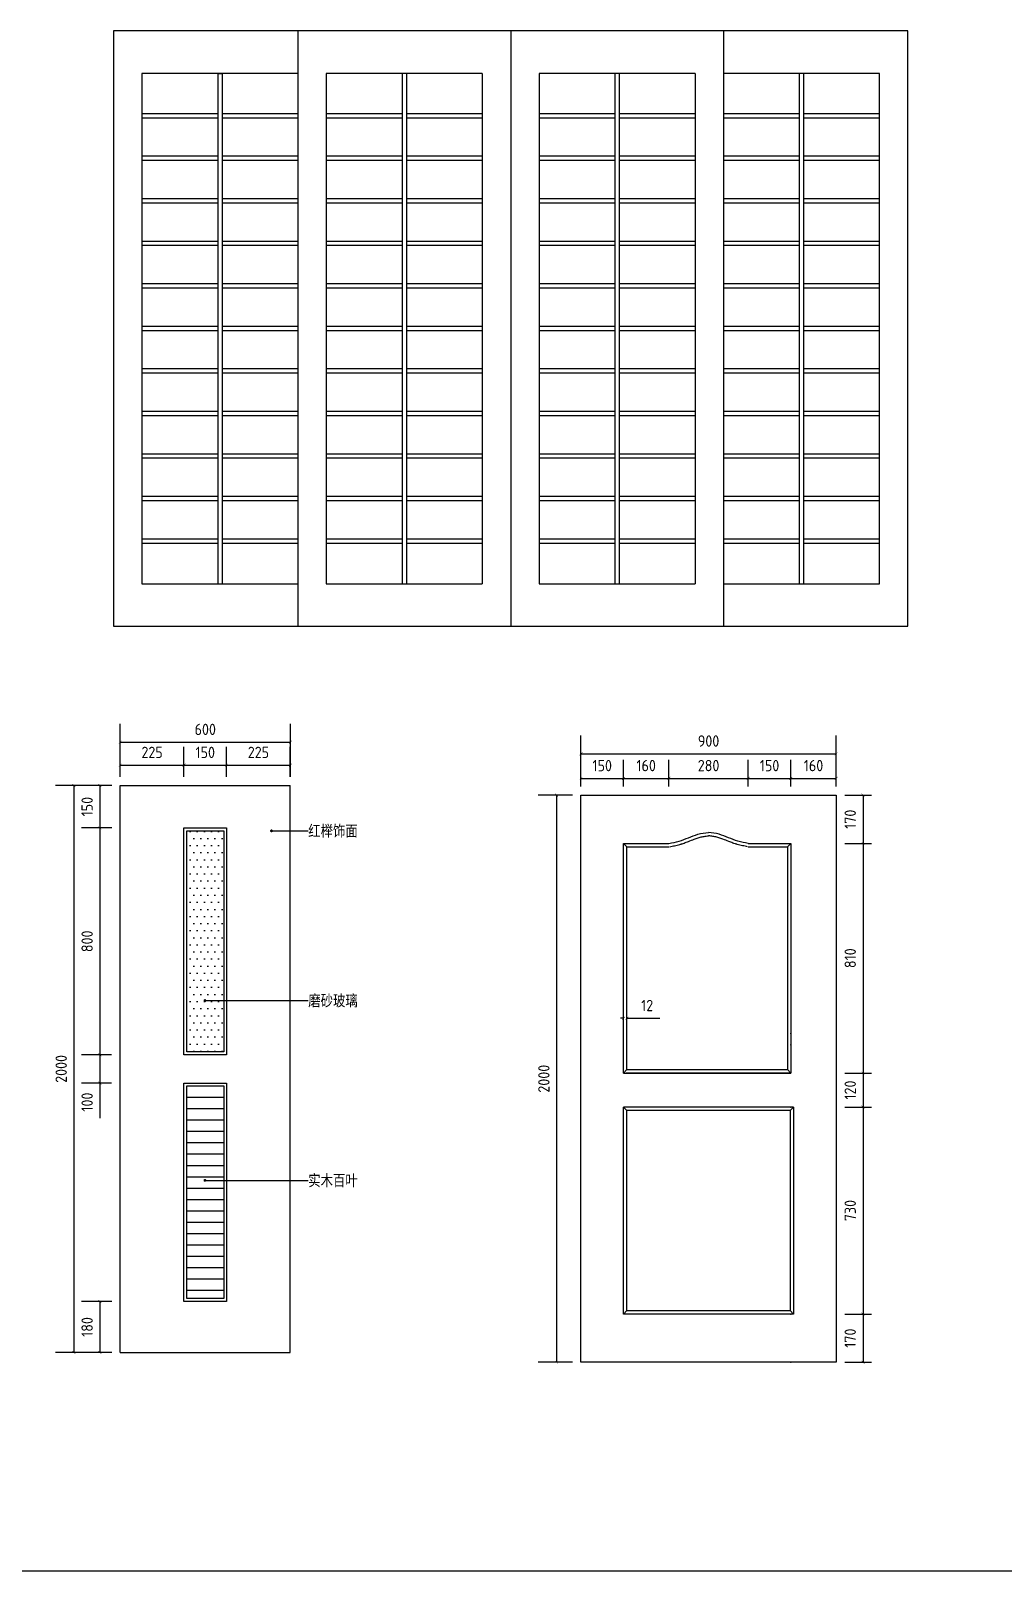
# Model space of a CAD drawing. Extents: x -42728 to 99010, y -18674 to 47645.
# Drawn here: x 17772 to 21200, y -5087 to 345 of the extents above; entities that cross this region are included whole.
import ezdxf
from ezdxf.enums import TextEntityAlignment as Align

# ---------------------------------------------------------------- set-up
doc = ezdxf.new("R2010")
doc.units = 0
doc.header["$LTSCALE"] = 100
doc.header["$MEASUREMENT"] = 0
doc.layers.get('0').update_dxf_attribs({"linetype": 'CONTINUOUS'})
doc.layers.get('DEFPOINTS').update_dxf_attribs({"linetype": 'CONTINUOUS'})
for name, color, linetype in [('00-ELE', 2, 'CONTINUOUS'), ('JIAJU', 7, 'CONTINUOUS'), ('家具', 223, 'CONTINUOUS'), ('标注', 252, 'CONTINUOUS')]:
    doc.layers.add(name, color=color, linetype=linetype)
doc.styles.get("Standard").update_dxf_attribs({"font": 'ISOCP'})
doc.styles.add('仿宋', font='')
doc.styles.get('仿宋').set_extended_font_data('FangSong_GB2312')
doc.dimstyles.new('20', dxfattribs={"dimtxt": 40, "dimasz": 10, "dimexe": 65, "dimexo": 30, "dimgap": 25, "dimtad": 1, "dimdec": 0, "dimdsep": 46, "dimtxsty": 'Standard', "dimblk1": 'ARCHTICK', "dimblk2": 'ARCHTICK', "dimsah": 1, "dimcen": 0.09, "dimclrd": 256, "dimclre": 256, "dimclrt": 256, "dimadec": 0, "dimazin": 0, "dimtfac": 1, "dimtdec": 0, "dimtofl": 0, "dimtmove": 0, "dimatfit": 3, "dimldrblk": 'ARCHTICK', "dimfxl": 1, "dimtolj": 1, "dimarcsym": 0})

# ---------------------------------------------------------------- blocks, each defined once
blk = doc.blocks.new('A$C282A2707')
at = {"layer": 'JIAJU'}
for p, q in [((0, 2100), (0, 0)), ((2800, 2100), (0, 2100)), ((650, 2100), (650, 0)), ((1400, 2100), (1400, 0)), ((2150, 2100), (2150, 0)), ((2800, 0), (2800, 2100)), ((100, 1950), (100, 150)), ((650, 1950), (100, 1950)), ((367.5, 1950), (367.5, 150)), ((367.5, 1950), (382.5, 1950)), ((382.5, 1950), (382.5, 150)), ((750, 1950), (750, 150)), ((1300, 1950), (750, 1950)), ((1017.5, 1950), (1017.5, 150)), ((1032.5, 1950), (1032.5, 150)), ((1300, 1950), (1300, 150)), ((1500, 1950), (1500, 150)), ((2050, 1950), (1500, 1950)), ((1767.5, 1950), (1767.5, 150)), ((1782.5, 1950), (1782.5, 150)), ((2050, 1950), (2050, 150)), ((2700, 1950), (2150, 1950)), ((2417.5, 1950), (2417.5, 150)), ((2432.5, 1950), (2432.5, 150)), ((2700, 150), (2700, 1950)), ((367.5, 1807.5), (100, 1807.5)), ((650, 1807.5), (382.5, 1807.5)), ((1017.5, 1807.5), (750, 1807.5)), ((1300, 1807.5), (1032.5, 1807.5)), ((1767.5, 1807.5), (1500, 1807.5)), ((2050, 1807.5), (1782.5, 1807.5)), ((2417.5, 1807.5), (2150, 1807.5)), ((2700, 1807.5), (2432.5, 1807.5)), ((367.5, 1792.5), (100, 1792.5)), ((650, 1792.5), (382.5, 1792.5)), ((1017.5, 1792.5), (750, 1792.5)), ((1300, 1792.5), (1032.5, 1792.5)), ((1767.5, 1792.5), (1500, 1792.5)), ((2050, 1792.5), (1782.5, 1792.5)), ((2417.5, 1792.5), (2150, 1792.5)), ((2700, 1792.5), (2432.5, 1792.5)), ((367.5, 1657.5), (100, 1657.5)), ((367.5, 1642.5), (100, 1642.5)), ((650, 1657.5), (382.5, 1657.5)), ((650, 1642.5), (382.5, 1642.5)), ((1017.5, 1657.5), (750, 1657.5)), ((1017.5, 1642.5), (750, 1642.5)), ((1300, 1657.5), (1032.5, 1657.5)), ((1300, 1642.5), (1032.5, 1642.5)), ((1767.5, 1657.5), (1500, 1657.5)), ((1767.5, 1642.5), (1500, 1642.5)), ((2050, 1657.5), (1782.5, 1657.5)), ((2050, 1642.5), (1782.5, 1642.5)), ((2417.5, 1657.5), (2150, 1657.5)), ((2417.5, 1642.5), (2150, 1642.5)), ((2700, 1657.5), (2432.5, 1657.5)), ((2700, 1642.5), (2432.5, 1642.5)), ((367.5, 1507.5), (100, 1507.5)), ((367.5, 1492.5), (100, 1492.5)), ((650, 1507.5), (382.5, 1507.5)), ((650, 1492.5), (382.5, 1492.5)), ((1017.5, 1507.5), (750, 1507.5)), ((1017.5, 1492.5), (750, 1492.5)), ((1300, 1507.5), (1032.5, 1507.5)), ((1300, 1492.5), (1032.5, 1492.5)), ((1767.5, 1507.5), (1500, 1507.5)), ((1767.5, 1492.5), (1500, 1492.5)), ((2050, 1507.5), (1782.5, 1507.5)), ((2050, 1492.5), (1782.5, 1492.5)), ((2417.5, 1507.5), (2150, 1507.5)), ((2417.5, 1492.5), (2150, 1492.5)), ((2700, 1507.5), (2432.5, 1507.5)), ((2700, 1492.5), (2432.5, 1492.5)), ((367.5, 1357.5), (100, 1357.5)), ((367.5, 1342.5), (100, 1342.5)), ((650, 1357.5), (382.5, 1357.5)), ((650, 1342.5), (382.5, 1342.5)), ((1017.5, 1357.5), (750, 1357.5)), ((1017.5, 1342.5), (750, 1342.5)), ((1300, 1357.5), (1032.5, 1357.5)), ((1300, 1342.5), (1032.5, 1342.5)), ((1767.5, 1357.5), (1500, 1357.5)), ((1767.5, 1342.5), (1500, 1342.5)), ((2050, 1357.5), (1782.5, 1357.5)), ((2050, 1342.5), (1782.5, 1342.5)), ((2417.5, 1357.5), (2150, 1357.5)), ((2417.5, 1342.5), (2150, 1342.5)), ((2700, 1357.5), (2432.5, 1357.5)), ((2700, 1342.5), (2432.5, 1342.5)), ((367.5, 1207.5), (100, 1207.5)), ((650, 1207.5), (382.5, 1207.5)), ((1017.5, 1207.5), (750, 1207.5)), ((1300, 1207.5), (1032.5, 1207.5)), ((1767.5, 1207.5), (1500, 1207.5)), ((2050, 1207.5), (1782.5, 1207.5)), ((2417.5, 1207.5), (2150, 1207.5)), ((2700, 1207.5), (2432.5, 1207.5)), ((367.5, 1192.5), (100, 1192.5)), ((650, 1192.5), (382.5, 1192.5)), ((1017.5, 1192.5), (750, 1192.5)), ((1300, 1192.5), (1032.5, 1192.5)), ((1767.5, 1192.5), (1500, 1192.5)), ((2050, 1192.5), (1782.5, 1192.5)), ((2417.5, 1192.5), (2150, 1192.5)), ((2700, 1192.5), (2432.5, 1192.5)), ((367.5, 1057.5), (100, 1057.5)), ((367.5, 1042.5), (100, 1042.5)), ((650, 1057.5), (382.5, 1057.5)), ((650, 1042.5), (382.5, 1042.5)), ((1017.5, 1057.5), (750, 1057.5)), ((1017.5, 1042.5), (750, 1042.5)), ((1300, 1057.5), (1032.5, 1057.5)), ((1300, 1042.5), (1032.5, 1042.5)), ((1767.5, 1057.5), (1500, 1057.5)), ((1767.5, 1042.5), (1500, 1042.5)), ((2050, 1057.5), (1782.5, 1057.5)), ((2050, 1042.5), (1782.5, 1042.5)), ((2417.5, 1057.5), (2150, 1057.5)), ((2417.5, 1042.5), (2150, 1042.5)), ((2700, 1057.5), (2432.5, 1057.5)), ((2700, 1042.5), (2432.5, 1042.5)), ((367.5, 907.5), (100, 907.5)), ((367.5, 892.5), (100, 892.5)), ((650, 907.5), (382.5, 907.5)), ((650, 892.5), (382.5, 892.5)), ((1017.5, 907.5), (750, 907.5)), ((1017.5, 892.5), (750, 892.5)), ((1300, 907.5), (1032.5, 907.5)), ((1300, 892.5), (1032.5, 892.5)), ((1767.5, 907.5), (1500, 907.5)), ((1767.5, 892.5), (1500, 892.5)), ((2050, 907.5), (1782.5, 907.5)), ((2050, 892.5), (1782.5, 892.5)), ((2417.5, 907.5), (2150, 907.5)), ((2417.5, 892.5), (2150, 892.5)), ((2700, 907.5), (2432.5, 907.5)), ((2700, 892.5), (2432.5, 892.5)), ((367.5, 757.5), (100, 757.5)), ((367.5, 742.5), (100, 742.5)), ((650, 757.5), (382.5, 757.5)), ((650, 742.5), (382.5, 742.5)), ((1017.5, 757.5), (750, 757.5)), ((1017.5, 742.5), (750, 742.5)), ((1300, 757.5), (1032.5, 757.5)), ((1300, 742.5), (1032.5, 742.5)), ((1767.5, 757.5), (1500, 757.5)), ((1767.5, 742.5), (1500, 742.5)), ((2050, 757.5), (1782.5, 757.5)), ((2050, 742.5), (1782.5, 742.5)), ((2417.5, 757.5), (2150, 757.5)), ((2417.5, 742.5), (2150, 742.5)), ((2700, 757.5), (2432.5, 757.5)), ((2700, 742.5), (2432.5, 742.5)), ((367.5, 607.5), (100, 607.5)), ((650, 607.5), (382.5, 607.5)), ((1017.5, 607.5), (750, 607.5)), ((1300, 607.5), (1032.5, 607.5)), ((1767.5, 607.5), (1500, 607.5)), ((2050, 607.5), (1782.5, 607.5)), ((2417.5, 607.5), (2150, 607.5)), ((2700, 607.5), (2432.5, 607.5)), ((367.5, 592.5), (100, 592.5)), ((650, 592.5), (382.5, 592.5)), ((1017.5, 592.5), (750, 592.5)), ((1300, 592.5), (1032.5, 592.5)), ((1767.5, 592.5), (1500, 592.5)), ((2050, 592.5), (1782.5, 592.5)), ((2417.5, 592.5), (2150, 592.5)), ((2700, 592.5), (2432.5, 592.5)), ((367.5, 457.5), (100, 457.5)), ((367.5, 442.5), (100, 442.5)), ((650, 457.5), (382.5, 457.5)), ((650, 442.5), (382.5, 442.5)), ((1017.5, 457.5), (750, 457.5)), ((1017.5, 442.5), (750, 442.5)), ((1300, 457.5), (1032.5, 457.5)), ((1300, 442.5), (1032.5, 442.5)), ((1767.5, 457.5), (1500, 457.5)), ((1767.5, 442.5), (1500, 442.5)), ((2050, 457.5), (1782.5, 457.5)), ((2050, 442.5), (1782.5, 442.5)), ((2417.5, 457.5), (2150, 457.5)), ((2417.5, 442.5), (2150, 442.5)), ((2700, 457.5), (2432.5, 457.5)), ((2700, 442.5), (2432.5, 442.5)), ((367.5, 307.5), (100, 307.5)), ((367.5, 292.5), (100, 292.5)), ((650, 307.5), (382.5, 307.5)), ((650, 292.5), (382.5, 292.5)), ((1017.5, 307.5), (750, 307.5)), ((1017.5, 292.5), (750, 292.5)), ((1300, 307.5), (1032.5, 307.5)), ((1300, 292.5), (1032.5, 292.5)), ((1767.5, 307.5), (1500, 307.5)), ((1767.5, 292.5), (1500, 292.5)), ((2050, 307.5), (1782.5, 307.5)), ((2050, 292.5), (1782.5, 292.5)), ((2417.5, 307.5), (2150, 307.5)), ((2417.5, 292.5), (2150, 292.5)), ((2700, 307.5), (2432.5, 307.5)), ((2700, 292.5), (2432.5, 292.5)), ((100, 150), (650, 150)), ((750, 150), (1300, 150)), ((1500, 150), (2050, 150)), ((2150, 150), (2700, 150)), ((0, 0), (2800, 0))]:
    blk.add_line(p, q, dxfattribs=at)
blk = doc.blocks.new('_ARCHTICK')
at = {"color": 0, "linetype": 'ByBlock', "const_width": 0.15}
blk.add_lwpolyline([(-0.5, -0.5), (0.5, 0.5)], dxfattribs=at)
blk = doc.blocks.new('*D1692')
at = {"layer": 'DEFPOINTS', "color": 0, "transparency": 16777216}
for p in [(68601.4, 14379.2), (68001.4, 14226.8), (68601.4, 14226.8)]:
    blk.add_point(p, dxfattribs=at)
at = {"layer": '标注', "lineweight": -2, "transparency": 16777216}
for p, q in [((68001.4, 14256.8), (68001.4, 14444.2)), ((68601.4, 14256.8), (68601.4, 14444.2)), ((68001.4, 14379.2), (68601.4, 14379.2))]:
    blk.add_line(p, q, dxfattribs=at)
at = {"layer": '标注', "lineweight": -2, "transparency": 16777216, "xscale": 10, "yscale": 10, "zscale": 10, "rotation": 180}
blk.add_blockref('_ARCHTICK', (68001.4, 14379.2), dxfattribs=at)
at = {"layer": '标注', "lineweight": -2, "transparency": 16777216, "xscale": 10, "yscale": 10, "zscale": 10}
blk.add_blockref('_ARCHTICK', (68601.4, 14379.2), dxfattribs=at)
at = {"layer": '标注', "transparency": 16777216, "insert": (68301.4, 14424.2), "char_height": 40, "attachment_point": 5}
blk.add_mtext('\\A1;600', dxfattribs=at)
blk = doc.blocks.new('*D1685')
at = {"layer": 'DEFPOINTS', "color": 0, "transparency": 16777216}
for p in [(68001.4, 14226.8), (67838.5, 12226.8), (68001.4, 12226.8)]:
    blk.add_point(p, dxfattribs=at)
at = {"layer": '标注', "lineweight": -2, "transparency": 16777216}
for p, q in [((67971.4, 14226.8), (67773.5, 14226.8)), ((67838.5, 14226.8), (67838.5, 12226.8)), ((67971.4, 12226.8), (67773.5, 12226.8))]:
    blk.add_line(p, q, dxfattribs=at)
at = {"layer": '标注', "lineweight": -2, "transparency": 16777216, "xscale": 10, "yscale": 10, "zscale": 10}
for p, rotation in [((67838.5, 14226.8), 90), ((67838.5, 12226.8), 270)]:
    blk.add_blockref('_ARCHTICK', p, dxfattribs=dict(at, rotation=rotation))
at = {"layer": '标注', "transparency": 16777216, "insert": (67793.5, 13226.8), "char_height": 40, "attachment_point": 5, "rotation": 90}
blk.add_mtext('\\A1;2000', dxfattribs=at)
blk = doc.blocks.new('*D1690')
at = {"layer": 'DEFPOINTS', "color": 0, "transparency": 16777216}
for p in [(68001.4, 12406.8), (67929.8, 12226.8), (68001.4, 12226.8)]:
    blk.add_point(p, dxfattribs=at)
at = {"layer": '标注', "lineweight": -2, "transparency": 16777216}
for p, q in [((67971.4, 12406.8), (67864.8, 12406.8)), ((67929.8, 12406.8), (67929.8, 12226.8)), ((67971.4, 12226.8), (67864.8, 12226.8))]:
    blk.add_line(p, q, dxfattribs=at)
at = {"layer": '标注', "lineweight": -2, "transparency": 16777216, "xscale": 10, "yscale": 10, "zscale": 10}
for p, rotation in [((67929.8, 12406.8), 90), ((67929.8, 12226.8), 270)]:
    blk.add_blockref('_ARCHTICK', p, dxfattribs=dict(at, rotation=rotation))
at = {"layer": '标注', "transparency": 16777216, "insert": (67884.8, 12316.8), "char_height": 40, "attachment_point": 5, "rotation": 90}
blk.add_mtext('\\A1;180', dxfattribs=at)
blk = doc.blocks.new('*D1785')
at = {"linetype": 'ByBlock', "transparency": 16777216}
for p, q in [((1920.8, 1944.7), (1920.8, 1144.7)), ((1962.3, 1144.7), (1855.8, 1144.7))]:
    blk.add_line(p, q, dxfattribs=at)
at = {"layer": 'DEFPOINTS', "color": 0, "linetype": 'ByBlock', "transparency": 16777216}
for p in [(1992.3, 1944.7), (1920.8, 1144.7), (1992.3, 1144.7)]:
    blk.add_point(p, dxfattribs=at)
at = {"linetype": 'ByBlock', "transparency": 16777216, "xscale": 10, "yscale": 10, "zscale": 10}
for p, rotation in [((1920.8, 1944.7), 90), ((1920.8, 1144.7), 270)]:
    blk.add_blockref('_ARCHTICK', p, dxfattribs=dict(at, rotation=rotation))
at = {"linetype": 'ByBlock', "transparency": 16777216, "insert": (1875.8, 1544.7), "char_height": 40, "attachment_point": 5, "rotation": 90}
blk.add_mtext('\\A1;800', dxfattribs=at)
blk = doc.blocks.new('*D1786')
at = {"linetype": 'ByBlock', "transparency": 16777216}
for p, q in [((1920.8, 1144.7), (1920.8, 1044.7)), ((1962.3, 1044.7), (1855.8, 1044.7)), ((1920.8, 1044.7), (1920.8, 920.7))]:
    blk.add_line(p, q, dxfattribs=at)
at = {"layer": 'DEFPOINTS', "color": 0, "linetype": 'ByBlock', "transparency": 16777216}
for p in [(1992.3, 1144.7), (1920.8, 1044.7), (1992.3, 1044.7)]:
    blk.add_point(p, dxfattribs=at)
at = {"linetype": 'ByBlock', "transparency": 16777216, "xscale": 10, "yscale": 10, "zscale": 10}
for p, rotation in [((1920.8, 1144.7), 90), ((1920.8, 1044.7), 270)]:
    blk.add_blockref('_ARCHTICK', p, dxfattribs=dict(at, rotation=rotation))
at = {"linetype": 'ByBlock', "transparency": 16777216, "insert": (1875.8, 977.7), "char_height": 40, "attachment_point": 5, "rotation": 90}
blk.add_mtext('\\A1;100', dxfattribs=at)
blk = doc.blocks.new('*D1693')
at = {"layer": 'DEFPOINTS', "color": 0, "transparency": 16777216}
for p in [(68226.4, 14298.1), (68001.4, 14226.8), (68226.4, 14226.8)]:
    blk.add_point(p, dxfattribs=at)
at = {"layer": '标注', "lineweight": -2, "transparency": 16777216}
for p, q in [((68001.4, 14256.8), (68001.4, 14363.1)), ((68226.4, 14256.8), (68226.4, 14363.1)), ((68001.4, 14298.1), (68226.4, 14298.1))]:
    blk.add_line(p, q, dxfattribs=at)
at = {"layer": '标注', "lineweight": -2, "transparency": 16777216, "xscale": 10, "yscale": 10, "zscale": 10, "rotation": 180}
blk.add_blockref('_ARCHTICK', (68001.4, 14298.1), dxfattribs=at)
at = {"layer": '标注', "lineweight": -2, "transparency": 16777216, "xscale": 10, "yscale": 10, "zscale": 10}
blk.add_blockref('_ARCHTICK', (68226.4, 14298.1), dxfattribs=at)
at = {"layer": '标注', "transparency": 16777216, "insert": (68113.9, 14343.1), "char_height": 40, "attachment_point": 5}
blk.add_mtext('\\A1;225', dxfattribs=at)
blk = doc.blocks.new('*D1691')
at = {"layer": 'DEFPOINTS', "color": 0, "transparency": 16777216}
for p in [(68001.4, 14226.8), (67929.8, 14076.8), (68001.4, 14076.8)]:
    blk.add_point(p, dxfattribs=at)
at = {"layer": '标注', "lineweight": -2, "transparency": 16777216}
for p, q in [((67971.4, 14226.8), (67864.8, 14226.8)), ((67929.8, 14226.8), (67929.8, 14076.8)), ((67971.4, 14076.8), (67864.8, 14076.8))]:
    blk.add_line(p, q, dxfattribs=at)
at = {"layer": '标注', "lineweight": -2, "transparency": 16777216, "xscale": 10, "yscale": 10, "zscale": 10}
for p, rotation in [((67929.8, 14226.8), 90), ((67929.8, 14076.8), 270)]:
    blk.add_blockref('_ARCHTICK', p, dxfattribs=dict(at, rotation=rotation))
at = {"layer": '标注', "transparency": 16777216, "insert": (67884.8, 14151.8), "char_height": 40, "attachment_point": 5, "rotation": 90}
blk.add_mtext('\\A1;150', dxfattribs=at)
blk = doc.blocks.new('*D1787')
at = {"linetype": 'ByBlock', "transparency": 16777216}
for p, q in [((2367.3, 2124.7), (2367.3, 2231)), ((2217.3, 2166), (2367.3, 2166))]:
    blk.add_line(p, q, dxfattribs=at)
at = {"layer": 'DEFPOINTS', "color": 0, "linetype": 'ByBlock', "transparency": 16777216}
for p in [(2367.3, 2166), (2217.3, 2094.7), (2367.3, 2094.7)]:
    blk.add_point(p, dxfattribs=at)
at = {"linetype": 'ByBlock', "transparency": 16777216, "xscale": 10, "yscale": 10, "zscale": 10, "rotation": 180}
blk.add_blockref('_ARCHTICK', (2217.3, 2166), dxfattribs=at)
at = {"linetype": 'ByBlock', "transparency": 16777216, "xscale": 10, "yscale": 10, "zscale": 10}
blk.add_blockref('_ARCHTICK', (2367.3, 2166), dxfattribs=at)
at = {"linetype": 'ByBlock', "transparency": 16777216, "insert": (2292.3, 2211), "char_height": 40, "attachment_point": 5}
blk.add_mtext('\\A1;150', dxfattribs=at)
blk = doc.blocks.new('*D1788')
at = {"linetype": 'ByBlock', "transparency": 16777216}
for p, q in [((2592.3, 2124.7), (2592.3, 2231)), ((2367.3, 2166), (2592.3, 2166))]:
    blk.add_line(p, q, dxfattribs=at)
at = {"layer": 'DEFPOINTS', "color": 0, "linetype": 'ByBlock', "transparency": 16777216}
for p in [(2592.3, 2166), (2367.3, 2094.7), (2592.3, 2094.7)]:
    blk.add_point(p, dxfattribs=at)
at = {"linetype": 'ByBlock', "transparency": 16777216, "xscale": 10, "yscale": 10, "zscale": 10, "rotation": 180}
blk.add_blockref('_ARCHTICK', (2367.3, 2166), dxfattribs=at)
at = {"linetype": 'ByBlock', "transparency": 16777216, "xscale": 10, "yscale": 10, "zscale": 10}
blk.add_blockref('_ARCHTICK', (2592.3, 2166), dxfattribs=at)
at = {"linetype": 'ByBlock', "transparency": 16777216, "insert": (2479.8, 2211), "char_height": 40, "attachment_point": 5}
blk.add_mtext('\\A1;225', dxfattribs=at)
blk = doc.blocks.new('*D1670')
at = {"linetype": 'ByBlock', "transparency": 16777216}
for p, q in [((-56554.4, 319.8), (-56675.1, 319.8)), ((-56610.1, 319.8), (-56610.1, -1680.2)), ((-56554.4, -1680.2), (-56675.1, -1680.2))]:
    blk.add_line(p, q, dxfattribs=at)
at = {"layer": 'DEFPOINTS', "color": 0, "linetype": 'ByBlock', "transparency": 16777216}
for p in [(-56524.4, 319.8), (-56610.1, -1680.2), (-56524.4, -1680.2)]:
    blk.add_point(p, dxfattribs=at)
at = {"linetype": 'ByBlock', "transparency": 16777216, "xscale": 10, "yscale": 10, "zscale": 10}
for p, rotation in [((-56610.1, 319.8), 90), ((-56610.1, -1680.2), 270)]:
    blk.add_blockref('_ARCHTICK', p, dxfattribs=dict(at, rotation=rotation))
at = {"linetype": 'ByBlock', "transparency": 16777216, "insert": (-56655.1, -680.2), "char_height": 40, "attachment_point": 5, "rotation": 90}
blk.add_mtext('\\A1;2000', dxfattribs=at)
blk = doc.blocks.new('*D1753')
at = {"linetype": 'ByBlock', "transparency": 16777216}
for p, q in [((1080.7, 905.5), (1175.2, 905.5)), ((1145.2, 905.5), (1145.2, 175.5)), ((1080.7, 175.5), (1175.2, 175.5))]:
    blk.add_line(p, q, dxfattribs=at)
at = {"layer": 'DEFPOINTS', "color": 0, "linetype": 'ByBlock', "transparency": 16777216}
for p in [(1050.7, 905.5), (1050.7, 175.5), (1145.2, 175.5)]:
    blk.add_point(p, dxfattribs=at)
at = {"linetype": 'ByBlock', "transparency": 16777216, "xscale": 10, "yscale": 10, "zscale": 10}
for p, rotation in [((1145.2, 905.5), 90), ((1145.2, 175.5), 270)]:
    blk.add_blockref('_ARCHTICK', p, dxfattribs=dict(at, rotation=rotation))
at = {"linetype": 'ByBlock', "transparency": 16777216, "insert": (1100.2, 540.5), "char_height": 40, "attachment_point": 5, "rotation": 90}
blk.add_mtext('\\A1;730', dxfattribs=at)
blk = doc.blocks.new('*D1754')
at = {"linetype": 'ByBlock', "transparency": 16777216}
for p, q in [((1080.7, 175.5), (1175.2, 175.5)), ((1145.2, 175.5), (1145.2, 5.5)), ((1080.7, 5.5), (1175.2, 5.5))]:
    blk.add_line(p, q, dxfattribs=at)
at = {"layer": 'DEFPOINTS', "color": 0, "linetype": 'ByBlock', "transparency": 16777216}
for p in [(1050.7, 175.5), (1050.7, 5.5), (1145.2, 5.5)]:
    blk.add_point(p, dxfattribs=at)
at = {"linetype": 'ByBlock', "transparency": 16777216, "xscale": 10, "yscale": 10, "zscale": 10}
for p, rotation in [((1145.2, 175.5), 90), ((1145.2, 5.5), 270)]:
    blk.add_blockref('_ARCHTICK', p, dxfattribs=dict(at, rotation=rotation))
at = {"linetype": 'ByBlock', "transparency": 16777216, "insert": (1100.2, 90.5), "char_height": 40, "attachment_point": 5, "rotation": 90}
blk.add_mtext('\\A1;170', dxfattribs=at)
blk = doc.blocks.new('*D1755')
at = {"linetype": 'ByBlock', "transparency": 16777216}
for p, q in [((1080.7, 1835.5), (1175.2, 1835.5)), ((1145.2, 1835.5), (1145.2, 1025.5)), ((1080.7, 1025.5), (1175.2, 1025.5))]:
    blk.add_line(p, q, dxfattribs=at)
at = {"layer": 'DEFPOINTS', "color": 0, "linetype": 'ByBlock', "transparency": 16777216}
for p in [(1050.7, 1835.5), (1050.7, 1025.5), (1145.2, 1025.5)]:
    blk.add_point(p, dxfattribs=at)
at = {"linetype": 'ByBlock', "transparency": 16777216, "xscale": 10, "yscale": 10, "zscale": 10}
for p, rotation in [((1145.2, 1835.5), 90), ((1145.2, 1025.5), 270)]:
    blk.add_blockref('_ARCHTICK', p, dxfattribs=dict(at, rotation=rotation))
at = {"linetype": 'ByBlock', "transparency": 16777216, "insert": (1100.2, 1430.5), "char_height": 40, "attachment_point": 5, "rotation": 90}
blk.add_mtext('\\A1;810', dxfattribs=at)
blk = doc.blocks.new('*D1756')
at = {"linetype": 'ByBlock', "transparency": 16777216}
for p, q in [((300.7, 1207.5), (300.7, 1283.6)), ((312.7, 1207.5), (312.7, 1283.6)), ((300.7, 1218.6), (290.7, 1218.6)), ((312.7, 1218.6), (428.6, 1218.6))]:
    blk.add_line(p, q, dxfattribs=at)
at = {"layer": 'DEFPOINTS', "color": 0, "linetype": 'ByBlock', "transparency": 16777216}
for p in [(312.7, 1218.6), (300.7, 1177.5), (312.7, 1177.5)]:
    blk.add_point(p, dxfattribs=at)
at = {"linetype": 'ByBlock', "transparency": 16777216, "xscale": 10, "yscale": 10, "zscale": 10}
blk.add_blockref('_ARCHTICK', (300.7, 1218.6), dxfattribs=at)
at = {"linetype": 'ByBlock', "transparency": 16777216, "xscale": 10, "yscale": 10, "zscale": 10, "rotation": 180}
blk.add_blockref('_ARCHTICK', (312.7, 1218.6), dxfattribs=at)
at = {"linetype": 'ByBlock', "transparency": 16777216, "insert": (384.4, 1263.6), "char_height": 40, "attachment_point": 5}
blk.add_mtext('\\A1;12', dxfattribs=at)
blk = doc.blocks.new('*D1757')
at = {"linetype": 'ByBlock', "transparency": 16777216}
for p, q in [((1080.7, 1025.5), (1175.2, 1025.5)), ((1145.2, 1025.5), (1145.2, 905.5)), ((1080.7, 905.5), (1175.2, 905.5))]:
    blk.add_line(p, q, dxfattribs=at)
at = {"layer": 'DEFPOINTS', "color": 0, "linetype": 'ByBlock', "transparency": 16777216}
for p in [(1050.7, 1025.5), (1050.7, 905.5), (1145.2, 905.5)]:
    blk.add_point(p, dxfattribs=at)
at = {"linetype": 'ByBlock', "transparency": 16777216, "xscale": 10, "yscale": 10, "zscale": 10}
for p, rotation in [((1145.2, 1025.5), 90), ((1145.2, 905.5), 270)]:
    blk.add_blockref('_ARCHTICK', p, dxfattribs=dict(at, rotation=rotation))
at = {"linetype": 'ByBlock', "transparency": 16777216, "insert": (1100.2, 965.5), "char_height": 40, "attachment_point": 5, "rotation": 90}
blk.add_mtext('\\A1;120', dxfattribs=at)
blk = doc.blocks.new('*D1668')
at = {"linetype": 'ByBlock', "transparency": 16777216}
for p, q in [((-56524.4, 349.8), (-56524.4, 443.9)), ((-56374.4, 349.8), (-56374.4, 443.9)), ((-56524.4, 378.9), (-56374.4, 378.9))]:
    blk.add_line(p, q, dxfattribs=at)
at = {"layer": 'DEFPOINTS', "color": 0, "linetype": 'ByBlock', "transparency": 16777216}
for p in [(-56374.4, 378.9), (-56524.4, 319.8), (-56374.4, 319.8)]:
    blk.add_point(p, dxfattribs=at)
at = {"linetype": 'ByBlock', "transparency": 16777216, "xscale": 10, "yscale": 10, "zscale": 10, "rotation": 180}
blk.add_blockref('_ARCHTICK', (-56524.4, 378.9), dxfattribs=at)
at = {"linetype": 'ByBlock', "transparency": 16777216, "xscale": 10, "yscale": 10, "zscale": 10}
blk.add_blockref('_ARCHTICK', (-56374.4, 378.9), dxfattribs=at)
at = {"linetype": 'ByBlock', "transparency": 16777216, "insert": (-56449.4, 423.9), "char_height": 40, "attachment_point": 5}
blk.add_mtext('\\A1;150', dxfattribs=at)
blk = doc.blocks.new('*D1758')
at = {"linetype": 'ByBlock', "transparency": 16777216}
for p, q in [((460.7, 2035.5), (460.7, 2129.7)), ((300.7, 2064.7), (460.7, 2064.7))]:
    blk.add_line(p, q, dxfattribs=at)
at = {"layer": 'DEFPOINTS', "color": 0, "linetype": 'ByBlock', "transparency": 16777216}
for p in [(460.7, 2064.7), (300.7, 2005.5), (460.7, 2005.5)]:
    blk.add_point(p, dxfattribs=at)
at = {"linetype": 'ByBlock', "transparency": 16777216, "xscale": 10, "yscale": 10, "zscale": 10, "rotation": 180}
blk.add_blockref('_ARCHTICK', (300.7, 2064.7), dxfattribs=at)
at = {"linetype": 'ByBlock', "transparency": 16777216, "xscale": 10, "yscale": 10, "zscale": 10}
blk.add_blockref('_ARCHTICK', (460.7, 2064.7), dxfattribs=at)
at = {"linetype": 'ByBlock', "transparency": 16777216, "insert": (380.7, 2109.7), "char_height": 40, "attachment_point": 5}
blk.add_mtext('\\A1;160', dxfattribs=at)
blk = doc.blocks.new('*D1669')
at = {"linetype": 'ByBlock', "transparency": 16777216}
for p, q in [((-56524.4, 349.8), (-56524.4, 530.7)), ((-55624.4, 349.8), (-55624.4, 530.7)), ((-56524.4, 465.7), (-55624.4, 465.7))]:
    blk.add_line(p, q, dxfattribs=at)
at = {"layer": 'DEFPOINTS', "color": 0, "linetype": 'ByBlock', "transparency": 16777216}
for p in [(-55624.4, 465.7), (-56524.4, 319.8), (-55624.4, 319.8)]:
    blk.add_point(p, dxfattribs=at)
at = {"linetype": 'ByBlock', "transparency": 16777216, "xscale": 10, "yscale": 10, "zscale": 10, "rotation": 180}
blk.add_blockref('_ARCHTICK', (-56524.4, 465.7), dxfattribs=at)
at = {"linetype": 'ByBlock', "transparency": 16777216, "xscale": 10, "yscale": 10, "zscale": 10}
blk.add_blockref('_ARCHTICK', (-55624.4, 465.7), dxfattribs=at)
at = {"linetype": 'ByBlock', "transparency": 16777216, "insert": (-56074.4, 510.7), "char_height": 40, "attachment_point": 5}
blk.add_mtext('\\A1;900', dxfattribs=at)
blk = doc.blocks.new('*D1759')
at = {"linetype": 'ByBlock', "transparency": 16777216}
for p, q in [((740.7, 2035.5), (740.7, 2129.7)), ((460.7, 2064.7), (740.7, 2064.7))]:
    blk.add_line(p, q, dxfattribs=at)
at = {"layer": 'DEFPOINTS', "color": 0, "linetype": 'ByBlock', "transparency": 16777216}
for p in [(740.7, 2064.7), (460.7, 2005.5), (740.7, 2005.5)]:
    blk.add_point(p, dxfattribs=at)
at = {"linetype": 'ByBlock', "transparency": 16777216, "xscale": 10, "yscale": 10, "zscale": 10, "rotation": 180}
blk.add_blockref('_ARCHTICK', (460.7, 2064.7), dxfattribs=at)
at = {"linetype": 'ByBlock', "transparency": 16777216, "xscale": 10, "yscale": 10, "zscale": 10}
blk.add_blockref('_ARCHTICK', (740.7, 2064.7), dxfattribs=at)
at = {"linetype": 'ByBlock', "transparency": 16777216, "insert": (600.7, 2109.7), "char_height": 40, "attachment_point": 5}
blk.add_mtext('\\A1;280', dxfattribs=at)
blk = doc.blocks.new('*D1760')
at = {"linetype": 'ByBlock', "transparency": 16777216}
for p, q in [((890.7, 2035.5), (890.7, 2129.7)), ((740.7, 2064.7), (890.7, 2064.7))]:
    blk.add_line(p, q, dxfattribs=at)
at = {"layer": 'DEFPOINTS', "color": 0, "linetype": 'ByBlock', "transparency": 16777216}
for p in [(890.7, 2064.7), (740.7, 2005.5), (890.7, 2005.5)]:
    blk.add_point(p, dxfattribs=at)
at = {"linetype": 'ByBlock', "transparency": 16777216, "xscale": 10, "yscale": 10, "zscale": 10, "rotation": 180}
blk.add_blockref('_ARCHTICK', (740.7, 2064.7), dxfattribs=at)
at = {"linetype": 'ByBlock', "transparency": 16777216, "xscale": 10, "yscale": 10, "zscale": 10}
blk.add_blockref('_ARCHTICK', (890.7, 2064.7), dxfattribs=at)
at = {"linetype": 'ByBlock', "transparency": 16777216, "insert": (815.7, 2109.7), "char_height": 40, "attachment_point": 5}
blk.add_mtext('\\A1;150', dxfattribs=at)
blk = doc.blocks.new('*D1761')
at = {"linetype": 'ByBlock', "transparency": 16777216}
for p, q in [((1050.7, 2035.5), (1050.7, 2129.7)), ((890.7, 2064.7), (1050.7, 2064.7))]:
    blk.add_line(p, q, dxfattribs=at)
at = {"layer": 'DEFPOINTS', "color": 0, "linetype": 'ByBlock', "transparency": 16777216}
for p in [(1050.7, 2064.7), (890.7, 2005.5), (1050.7, 2005.5)]:
    blk.add_point(p, dxfattribs=at)
at = {"linetype": 'ByBlock', "transparency": 16777216, "xscale": 10, "yscale": 10, "zscale": 10, "rotation": 180}
blk.add_blockref('_ARCHTICK', (890.7, 2064.7), dxfattribs=at)
at = {"linetype": 'ByBlock', "transparency": 16777216, "xscale": 10, "yscale": 10, "zscale": 10}
blk.add_blockref('_ARCHTICK', (1050.7, 2064.7), dxfattribs=at)
at = {"linetype": 'ByBlock', "transparency": 16777216, "insert": (970.7, 2109.7), "char_height": 40, "attachment_point": 5}
blk.add_mtext('\\A1;160', dxfattribs=at)
blk = doc.blocks.new('*D1762')
at = {"linetype": 'ByBlock', "transparency": 16777216}
for p, q in [((1080.7, 2005.5), (1175.2, 2005.5)), ((1145.2, 2005.5), (1145.2, 1835.5)), ((1080.7, 1835.5), (1175.2, 1835.5))]:
    blk.add_line(p, q, dxfattribs=at)
at = {"layer": 'DEFPOINTS', "color": 0, "linetype": 'ByBlock', "transparency": 16777216}
for p in [(1050.7, 2005.5), (1050.7, 1835.5), (1145.2, 1835.5)]:
    blk.add_point(p, dxfattribs=at)
at = {"linetype": 'ByBlock', "transparency": 16777216, "xscale": 10, "yscale": 10, "zscale": 10}
for p, rotation in [((1145.2, 2005.5), 90), ((1145.2, 1835.5), 270)]:
    blk.add_blockref('_ARCHTICK', p, dxfattribs=dict(at, rotation=rotation))
at = {"linetype": 'ByBlock', "transparency": 16777216, "insert": (1100.2, 1920.5), "char_height": 40, "attachment_point": 5, "rotation": 90}
blk.add_mtext('\\A1;170', dxfattribs=at)
blk = doc.blocks.new('A$C18470BA1')
at = {"layer": '家具'}
for p, q in [((150.7, 5.5), (150.7, 2005.5)), ((150.7, 2005.5), (1050.7, 2005.5)), ((1050.7, 2005.5), (1050.7, 5.5)), ((1050.7, 5.5), (150.7, 5.5))]:
    blk.add_line(p, q, dxfattribs=at)
at = {"layer": '家具', "color": 9}
for p, q in [((300.7, 1025.5), (300.7, 1835.5)), ((300.7, 1025.5), (300.7, 1835.5)), ((300.7, 1835.5), (460.7, 1835.5)), ((312.7, 1823.5), (300.7, 1835.5)), ((312.7, 1037.5), (312.7, 1823.5)), ((312.7, 1823.5), (460.7, 1823.5)), ((740.7, 1835.5), (890.7, 1835.5)), ((740.7, 1823.5), (878.7, 1823.5)), ((890.7, 1835.5), (878.7, 1823.5)), ((878.7, 1823.5), (878.7, 1037.5)), ((890.7, 1835.5), (890.7, 1025.5)), ((312.7, 1037.5), (300.7, 1025.5)), ((312.7, 1037.5), (878.7, 1037.5)), ((878.7, 1037.5), (890.7, 1025.5)), ((300.7, 1025.5), (890.7, 1025.5)), ((310.7, 1025.5), (890.7, 1025.5)), ((890.7, 1025.5), (310.7, 1025.5)), ((300.7, 175.5), (300.7, 905.5)), ((300.7, 175.5), (300.7, 905.5)), ((900.7, 905.5), (300.7, 905.5)), ((300.7, 905.5), (312.7, 893.5)), ((312.7, 187.5), (312.7, 893.5)), ((888.7, 893.5), (312.7, 893.5)), ((900.7, 905.5), (888.7, 893.5)), ((888.7, 893.5), (888.7, 187.5)), ((900.7, 905.5), (900.7, 175.5)), ((900.7, 905.5), (900.7, 175.5)), ((312.7, 187.5), (300.7, 175.5)), ((900.7, 175.5), (300.7, 175.5)), ((312.7, 187.5), (888.7, 187.5)), ((888.7, 187.5), (900.7, 175.5))]:
    blk.add_line(p, q, dxfattribs=at)
for points, knots in [([(460.7, 1835.5), (473, 1837.8), (508.4, 1844.3), (552, 1866.3), (588.2, 1873.5), (600.7, 1873.5)], [0, 0, 0, 0, 37.339011, 107.672677, 145.516987, 145.516987, 145.516987, 145.516987]), ([(462.9, 1823.7), (468.9, 1824.8), (475, 1825.9), (487.3, 1828.5), (493.5, 1829.9), (501, 1832.1), (502.3, 1832.4), (504.8, 1833.2), (506.1, 1833.6), (509.9, 1834.9), (512.4, 1835.7), (519.9, 1838.4), (524.7, 1840.2), (536.6, 1844.9), (543.4, 1847.6), (555, 1852), (559.7, 1853.6), (569.1, 1856.6), (573.9, 1857.9), (583.3, 1859.9), (587.9, 1860.7), (595.2, 1861.4), (597.9, 1861.5), (600.6, 1861.5)], [0, 0, 0, 0, 18.25607, 18.25607, 36.51214, 36.51214, 40.335565, 40.335565, 44.158989, 44.158989, 51.805838, 51.805838, 67.099537, 67.099537, 89.483818, 89.483818, 105.048298, 105.048298, 120.610428, 120.610428, 136.172558, 136.172558, 145.516987, 145.516987, 145.516987, 145.516987]), ([(740.7, 1835.5), (728.4, 1837.8), (693, 1844.3), (649.4, 1866.3), (613.2, 1873.5), (600.7, 1873.5)], [0, 0, 0, 0, 37.339011, 107.672677, 145.516987, 145.516987, 145.516987, 145.516987]), ([(738.5, 1823.7), (732.5, 1824.8), (726.4, 1825.9), (714.1, 1828.5), (707.9, 1829.9), (700.4, 1832.1), (699.2, 1832.4), (696.6, 1833.2), (695.3, 1833.6), (691.5, 1834.9), (689, 1835.7), (681.5, 1838.4), (676.7, 1840.2), (664.9, 1844.9), (658, 1847.6), (646.4, 1852), (641.7, 1853.6), (632.3, 1856.6), (627.6, 1857.9), (618.2, 1859.9), (613.5, 1860.7), (606.2, 1861.4), (603.5, 1861.5), (600.8, 1861.5)], [0, 0, 0, 0, 18.25607, 18.25607, 36.51214, 36.51214, 40.335565, 40.335565, 44.158989, 44.158989, 51.805838, 51.805838, 67.099537, 67.099537, 89.483818, 89.483818, 105.048298, 105.048298, 120.610428, 120.610428, 136.172558, 136.172558, 145.516987, 145.516987, 145.516987, 145.516987])]:
    blk.add_open_spline(points, degree=3, knots=knots, dxfattribs=at)
at = {"layer": '家具', "color": 0, "linetype": 'ByBlock'}
for p in [(890.7, 1165.5), (890.7, 1165.5), (890.7, 1125.5), (890.7, 1125.5), (890.7, 5.5)]:
    blk.add_point(p, dxfattribs=at)
at = {"layer": '家具', "color": 9}
for p in [(890.7, 905.5), (890.7, 905.5), (890.7, 175.5), (890.7, 175.5)]:
    blk.add_point(p, dxfattribs=at)
at = {"layer": '标注'}
for base, p2, picture, middle in [((1050.7, 2151.4), (1050.7, 2005.5), '*D1669', (600.7, 2196.4)), ((300.7, 2064.7), (300.7, 2005.5), '*D1668', (225.7, 2109.7))]:
    dim = blk.add_linear_dim(base=base, p1=(150.7, 2005.5), p2=p2, dimstyle='20', dxfattribs=at)
    dim.commit()
    dim.dimension.update_dxf_attribs({"geometry": picture, "text_midpoint": middle, "insert": (56675.1, 1685.7)})
for base, p1, p2, picture, middle in [((460.7, 2064.7), (300.7, 2005.5), (460.7, 2005.5), '*D1758', (380.7, 2109.7)), ((740.7, 2064.7), (460.7, 2005.5), (740.7, 2005.5), '*D1759', (600.7, 2109.7)), ((890.7, 2064.7), (740.7, 2005.5), (890.7, 2005.5), '*D1760', (815.7, 2109.7)), ((1050.7, 2064.7), (890.7, 2005.5), (1050.7, 2005.5), '*D1761', (970.7, 2109.7))]:
    dim = blk.add_linear_dim(base=base, p1=p1, p2=p2, dimstyle='20', override={"dimse1": 1}, dxfattribs=at)
    dim.commit()
    dim.dimension.update_dxf_attribs({"geometry": picture, "text_midpoint": middle})
dim = blk.add_linear_dim(base=(65, 5.5), p1=(150.7, 2005.5), p2=(150.7, 5.5), angle=90, dimstyle='20', dxfattribs=at)
dim.commit()
dim.dimension.update_dxf_attribs({"geometry": '*D1670', "text_midpoint": (20, 1005.5), "insert": (56675.1, 1685.7)})
for base, p1, p2, picture, middle in [((1145.2, 1835.5), (1050.7, 2005.5), (1050.7, 1835.5), '*D1762', (1100.2, 1920.5)), ((1145.2, 1025.5), (1050.7, 1835.5), (1050.7, 1025.5), '*D1755', (1100.2, 1430.5)), ((1145.2, 905.5), (1050.7, 1025.5), (1050.7, 905.5), '*D1757', (1100.2, 965.5)), ((1145.2, 175.5), (1050.7, 905.5), (1050.7, 175.5), '*D1753', (1100.2, 540.5)), ((1145.2, 5.5), (1050.7, 175.5), (1050.7, 5.5), '*D1754', (1100.2, 90.5))]:
    dim = blk.add_linear_dim(base=base, p1=p1, p2=p2, angle=90, dimstyle='20', override={"dimexe": 30}, dxfattribs=at)
    dim.commit()
    dim.dimension.update_dxf_attribs({"geometry": picture, "text_midpoint": middle})
dim = blk.add_linear_dim(base=(312.7, 1218.6), p1=(300.7, 1177.5), p2=(312.7, 1177.5), dimstyle='20', override={"dimtmove": 0}, dxfattribs=at)
dim.commit()
dim.dimension.update_dxf_attribs({"geometry": '*D1756', "text_midpoint": (384.4, 1218.6), "dimtype": 160})
blk = doc.blocks.new('A$C6CED0BF6')
at = {"layer": '家具'}
h = blk.add_hatch(dxfattribs=at)
h.set_pattern_fill('DOTS', color=1, scale=400, style=0)
h.set_pattern_definition([(0, (-22466.523, 14071.845), (12.5, 25), [0, -25])])
h.paths.add_polyline_path([(2357.3, 1934.7), (2227.3, 1934.7), (2227.3, 1154.7), (2357.3, 1154.7)])
for p, q in [((1992.3, 94.7), (1992.3, 2094.7)), ((1992.3, 2094.7), (2592.3, 2094.7)), ((2592.3, 94.7), (2592.3, 2094.7)), ((1992.3, 94.7), (2592.3, 94.7))]:
    blk.add_line(p, q, dxfattribs=at)
at = {"layer": '家具', "color": 9}
for p, q in [((2217.3, 274.7), (2217.3, 1044.7)), ((2217.3, 1044.7), (2367.3, 1044.7)), ((2227.3, 284.7), (2227.3, 1034.7)), ((2227.3, 1034.7), (2357.3, 1034.7)), ((2357.3, 1034.7), (2357.3, 284.7)), ((2367.3, 1044.7), (2367.3, 274.7)), ((2227.3, 994.7), (2357.3, 994.7)), ((2227.3, 954.7), (2357.3, 954.7)), ((2227.3, 914.7), (2357.3, 914.7)), ((2227.3, 874.7), (2357.3, 874.7)), ((2227.3, 834.7), (2357.3, 834.7)), ((2227.3, 794.7), (2357.3, 794.7)), ((2227.3, 754.7), (2357.3, 754.7)), ((2227.3, 714.7), (2357.3, 714.7)), ((2227.3, 674.7), (2357.3, 674.7)), ((2227.3, 634.7), (2357.3, 634.7)), ((2227.3, 594.7), (2357.3, 594.7)), ((2227.3, 554.7), (2357.3, 554.7)), ((2227.3, 514.7), (2357.3, 514.7)), ((2227.3, 474.7), (2357.3, 474.7)), ((2227.3, 434.7), (2357.3, 434.7)), ((2227.3, 394.7), (2357.3, 394.7)), ((2227.3, 354.7), (2357.3, 354.7)), ((2367.3, 274.7), (2217.3, 274.7)), ((2227.3, 314.7), (2357.3, 314.7)), ((2357.3, 284.7), (2227.3, 284.7))]:
    blk.add_line(p, q, dxfattribs=at)
for points in [[(2217.3, 1944.7), (2367.3, 1944.7), (2367.3, 1144.7), (2217.3, 1144.7)], [(2227.3, 1934.7), (2357.3, 1934.7), (2357.3, 1154.7), (2227.3, 1154.7)]]:
    blk.add_lwpolyline(points, close=True, dxfattribs=at)
at = {"layer": '标注'}
for p, q in [((2525.9, 1934.2), (2655.4, 1934.2)), ((2291.2, 1335.8), (2655.4, 1335.8)), ((2291.2, 701.7), (2655.4, 701.7))]:
    blk.add_line(p, q, dxfattribs=at)
at = {"layer": '标注', "const_width": 5}
for points in [[(2523.4, 1934.2, 1), (2528.4, 1934.2, 1)], [(2288.7, 1335.8, 1), (2293.7, 1335.8, 1)], [(2288.7, 701.7, 1), (2293.7, 701.7, 1)]]:
    blk.add_lwpolyline(points, format="xyb", close=True, dxfattribs=at)
at = {"layer": '00-ELE'}
blk.add_blockref('A$C18470BA1', (3466.2, 54.7), dxfattribs=at)
at = {"layer": '标注', "style": '仿宋', "width": 0.8}
for s, p in [('红榉饰面', (2655.4, 1934.2)), ('磨砂玻璃', (2655.4, 1335.8)), ('实木百叶', (2655.4, 701.7))]:
    blk.add_text(s, height=40, dxfattribs=at).set_placement(p, align=Align.MIDDLE_LEFT)
at = {"layer": '标注'}
for base, p2, picture, middle in [((2592.3, 2247.1), (2592.3, 2094.7), '*D1692', (2292.3, 2292.1)), ((2217.3, 2166), (2217.3, 2094.7), '*D1693', (2104.8, 2211))]:
    dim = blk.add_linear_dim(base=base, p1=(1992.3, 2094.7), p2=p2, dimstyle='20', dxfattribs=at)
    dim.commit()
    dim.dimension.update_dxf_attribs({"geometry": picture, "text_midpoint": middle, "insert": (-66009, -12132.1)})
for base, p1, p2, picture, middle in [((2367.3, 2166), (2217.3, 2094.7), (2367.3, 2094.7), '*D1787', (2292.3, 2211)), ((2592.3, 2166), (2367.3, 2094.7), (2592.3, 2094.7), '*D1788', (2479.8, 2211))]:
    dim = blk.add_linear_dim(base=base, p1=p1, p2=p2, dimstyle='20', override={"dimse1": 1}, dxfattribs=at)
    dim.commit()
    dim.dimension.update_dxf_attribs({"geometry": picture, "text_midpoint": middle})
for base, p1, p2, picture, middle in [((1829.4, 94.7), (1992.3, 2094.7), (1992.3, 94.7), '*D1685', (1784.4, 1094.7)), ((1920.8, 1944.7), (1992.3, 2094.7), (1992.3, 1944.7), '*D1691', (1875.8, 2019.7)), ((1920.8, 94.7), (1992.3, 274.7), (1992.3, 94.7), '*D1690', (1875.8, 184.7))]:
    dim = blk.add_linear_dim(base=base, p1=p1, p2=p2, angle=90, dimstyle='20', dxfattribs=at)
    dim.commit()
    dim.dimension.update_dxf_attribs({"geometry": picture, "text_midpoint": middle, "insert": (-66009, -12132.1)})
for base, p1, p2, picture, middle in [((1920.8, 1144.7), (1992.3, 1944.7), (1992.3, 1144.7), '*D1785', (1875.8, 1544.7)), ((1920.8, 1044.7), (1992.3, 1144.7), (1992.3, 1044.7), '*D1786', (1875.8, 977.7))]:
    dim = blk.add_linear_dim(base=base, p1=p1, p2=p2, angle=90, dimstyle='20', override={"dimse1": 1}, dxfattribs=at)
    dim.commit()
    dim.dimension.update_dxf_attribs({"geometry": picture, "text_midpoint": middle})

msp = doc.modelspace()

# ---------------------------------------------------------------- linework, layer by layer
msp.add_line((36688.13139, -5087.13862), (5720.2478, -5087.13862))

# ---------------------------------------------------------------- block references
for name, p in [('A$C282A2707', (18063.51061, -1754.93795)), ('A$C6CED0BF6', (16094.35288, -4410.57922))]:
    msp.add_blockref(name, p)

doc.saveas('drawing.dxf')
